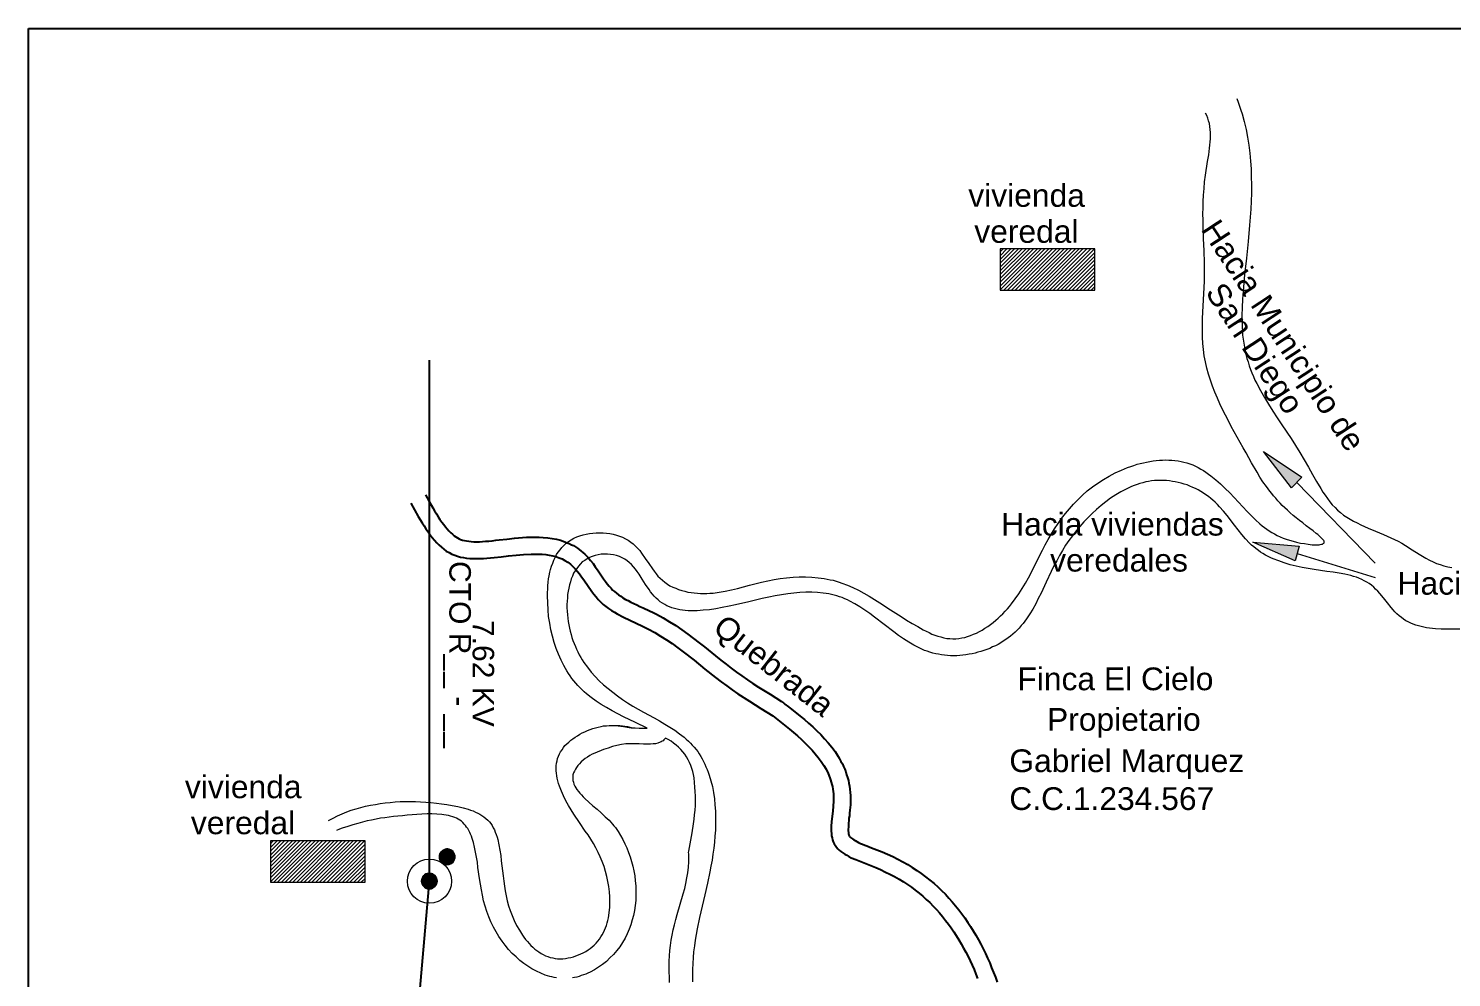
# Model space of a CAD drawing. Header units: metres. Extents: x 227 to 376, y 149 to 264.
# Drawn here: x 247.361 to 252.154, y 226.612 to 229.812 of the extents above; entities that cross this region are included whole.
import ezdxf

# ---------------------------------------------------------------- set-up
doc = ezdxf.new("R2010")
doc.units = ezdxf.units.M
for name, color, linetype, lineweight in [('Bloque Poste', 8, 'Continuous', 25), ('Cartografia', 251, 'Continuous', 13), ('Esquemas', 7, 'Continuous', 25), ('Quebrada', 4, 'Continuous', 13), ('Redes', 3, 'Continuous', 25), ('textos', 7, 'Continuous', 13), ('Via', 21, 'Continuous', 13)]:
    doc.layers.add(name, color=color, linetype=linetype, lineweight=lineweight)
doc.styles.add('Textos Catografia', font='arial.ttf')

msp = doc.modelspace()

# ---------------------------------------------------------------- linework, layer by layer
at = {"layer": 'Bloque Poste', "color": 251, "lineweight": 20, "true_color": 0x535353}
for centre, radius in [((248.7711, 227.0193), 0.0261), ((248.7115, 226.9372), 0.0743), ((248.7114, 226.9375), 0.0261)]:
    msp.add_circle(centre, radius, dxfattribs=at)
at = {"layer": 'Cartografia'}
for points in [[(250.6344, 229.0685), (250.6344, 228.9296), (250.953, 228.9296), (250.953, 229.0685)], [(250.6344, 229.0685), (250.6344, 228.9296), (250.953, 228.9296), (250.953, 229.0685)], [(251.6157, 228.2629), (251.5205, 228.3856), (251.6506, 228.2998)], [(251.6278, 228.0167), (251.4856, 228.0798), (251.6406, 228.0663)], [(248.7972, 227.024), (248.7456, 227.024), (248.7449, 227.0193), (248.7979, 227.0193)], [(248.7959, 227.0294), (248.7469, 227.0294), (248.7456, 227.024), (248.7972, 227.024)], [(248.7939, 227.0334), (248.7489, 227.0334), (248.7469, 227.0294), (248.7959, 227.0294)], [(248.7912, 227.0374), (248.7516, 227.0374), (248.7489, 227.0334), (248.7939, 227.0334)], [(248.7872, 227.0408), (248.7556, 227.0408), (248.7516, 227.0374), (248.7912, 227.0374)], [(248.7831, 227.0434), (248.7597, 227.0434), (248.7556, 227.0408), (248.7872, 227.0408)], [(248.7784, 227.0448), (248.7643, 227.0448), (248.7597, 227.0434), (248.7831, 227.0434)], [(248.7737, 227.0461), (248.769, 227.0461), (248.7643, 227.0448), (248.7784, 227.0448)], [(248.7979, 227.0193), (248.7449, 227.0193), (248.7456, 227.0146), (248.7972, 227.0146)], [(248.7972, 227.0146), (248.7456, 227.0146), (248.7469, 227.0099), (248.7959, 227.0099)], [(248.7959, 227.0099), (248.7469, 227.0099), (248.7489, 227.0052), (248.7939, 227.0052)], [(248.7939, 227.0052), (248.7489, 227.0052), (248.7516, 227.0019), (248.7912, 227.0019)], [(248.7912, 227.0019), (248.7516, 227.0019), (248.7556, 226.9985), (248.7872, 226.9985)], [(248.7872, 226.9985), (248.7556, 226.9985), (248.7597, 226.9958), (248.7831, 226.9958)], [(248.7831, 226.9958), (248.7597, 226.9958), (248.7643, 226.9938), (248.7784, 226.9938)], [(248.7784, 226.9938), (248.7643, 226.9938), (248.769, 226.9931), (248.7737, 226.9931)], [(248.7375, 226.9428), (248.6852, 226.9428), (248.6845, 226.9375), (248.7375, 226.9375)], [(248.7375, 226.9375), (248.6845, 226.9375), (248.6852, 226.9328), (248.7375, 226.9328)], [(248.7362, 226.9475), (248.6865, 226.9475), (248.6852, 226.9428), (248.7375, 226.9428)], [(248.7375, 226.9328), (248.6852, 226.9328), (248.6865, 226.9281), (248.7362, 226.9281)], [(248.7335, 226.9515), (248.6885, 226.9515), (248.6865, 226.9475), (248.7362, 226.9475)], [(248.7362, 226.9281), (248.6865, 226.9281), (248.6885, 226.9234), (248.7335, 226.9234)], [(248.7308, 226.9556), (248.6919, 226.9556), (248.6885, 226.9515), (248.7335, 226.9515)], [(248.7268, 226.9589), (248.6953, 226.9589), (248.6919, 226.9556), (248.7308, 226.9556)], [(248.7228, 226.9616), (248.6993, 226.9616), (248.6953, 226.9589), (248.7268, 226.9589)], [(248.7187, 226.9629), (248.704, 226.9629), (248.6993, 226.9616), (248.7228, 226.9616)], [(248.714, 226.9636), (248.7087, 226.9636), (248.704, 226.9629), (248.7187, 226.9629)], [(248.7335, 226.9234), (248.6885, 226.9234), (248.6919, 226.92), (248.7308, 226.92)], [(248.7308, 226.92), (248.6919, 226.92), (248.6953, 226.9167), (248.7268, 226.9167)], [(248.7268, 226.9167), (248.6953, 226.9167), (248.6993, 226.914), (248.7228, 226.914)], [(248.7228, 226.914), (248.6993, 226.914), (248.704, 226.912), (248.7187, 226.912)], [(248.7187, 226.912), (248.704, 226.912), (248.7087, 226.9113), (248.714, 226.9113)]]:
    msp.add_lwpolyline(points, close=True, dxfattribs=at)
for points in [[(250.6344, 229.0584), (250.6445, 229.0685)], [(250.6344, 229.0457), (250.6566, 229.0685)], [(250.6344, 229.0329), (250.67, 229.0685)], [(250.6344, 229.0202), (250.6827, 229.0685)], [(250.6344, 229.0074), (250.6955, 229.0685)], [(250.6344, 228.9947), (250.7082, 229.0685)], [(250.6344, 228.9819), (250.721, 229.0685)], [(250.6344, 228.9692), (250.7337, 229.0685)], [(250.6344, 228.9565), (250.7464, 229.0685)], [(250.6344, 228.943), (250.7599, 229.0685)], [(250.6344, 228.931), (250.7719, 229.0685)], [(250.6465, 228.9296), (250.7847, 229.0685)], [(250.6586, 228.9296), (250.7981, 229.0685)], [(250.672, 228.9296), (250.8108, 229.0685)], [(250.6847, 228.9296), (250.8236, 229.0685)], [(250.6975, 228.9296), (250.8363, 229.0685)], [(250.7102, 228.9296), (250.8491, 229.0685)], [(250.723, 228.9296), (250.8618, 229.0685)], [(250.7357, 228.9296), (250.8746, 229.0685)], [(250.7485, 228.9296), (250.888, 229.0685)], [(250.7612, 228.9296), (250.9, 229.0685)], [(250.7746, 228.9296), (250.9128, 229.0685)], [(250.7867, 228.9296), (250.9262, 229.0685)], [(250.8001, 228.9296), (250.9389, 229.0685)], [(250.8128, 228.9296), (250.9517, 229.0685)], [(250.8256, 228.9296), (250.953, 229.0571)], [(250.8383, 228.9296), (250.953, 229.0443)], [(250.8511, 228.9296), (250.953, 229.0316)], [(250.8638, 228.9296), (250.953, 229.0188)], [(250.8766, 228.9296), (250.953, 229.0061)], [(250.89, 228.9296), (250.953, 228.9927)], [(250.9021, 228.9296), (250.953, 228.9799)], [(250.9148, 228.9296), (250.953, 228.9678)], [(250.9282, 228.9296), (250.953, 228.9544)], [(250.941, 228.9296), (250.953, 228.9417)], [(251.6332, 228.281), (251.8968, 228.0093)], [(251.6345, 228.0415), (251.8968, 227.961)]]:
    msp.add_lwpolyline(points, dxfattribs=at)
at = {"layer": 'Cartografia', "color": 251, "lineweight": 20, "true_color": 0x535353}
msp.add_lwpolyline([(248.1761, 227.0729), (248.1761, 226.9341), (248.4947, 226.9341), (248.4947, 227.0729)], close=True, dxfattribs=at)
msp.add_lwpolyline([(248.1761, 227.0729), (248.1761, 226.9341), (248.4947, 226.9341), (248.4947, 227.0729)], close=True, dxfattribs=at)
at = {"layer": 'Cartografia', "lineweight": 20}
for points in [[(248.1761, 227.0636), (248.1855, 227.0729)], [(248.1761, 227.0508), (248.1982, 227.0729)], [(248.1761, 227.0381), (248.211, 227.0729)], [(248.1761, 227.0253), (248.2237, 227.0729)], [(248.1761, 227.0126), (248.2365, 227.0729)], [(248.1761, 226.9992), (248.2499, 227.0729)], [(248.1761, 226.9864), (248.2626, 227.0729)], [(248.1761, 226.9737), (248.2754, 227.0729)], [(248.1761, 226.9609), (248.2881, 227.0729)], [(248.1761, 226.9482), (248.3009, 227.0729)], [(248.1761, 226.9354), (248.3136, 227.0729)], [(248.1875, 226.9341), (248.3263, 227.0729)], [(248.2002, 226.9341), (248.3391, 227.0729)], [(248.213, 226.9341), (248.3518, 227.0729)], [(248.2257, 226.9341), (248.3646, 227.0729)], [(248.2385, 226.9341), (248.378, 227.0729)], [(248.2512, 226.9341), (248.3907, 227.0729)], [(248.2646, 226.9341), (248.4035, 227.0729)], [(248.2774, 226.9341), (248.4162, 227.0729)], [(248.2901, 226.9341), (248.429, 227.0729)], [(248.3029, 226.9341), (248.4417, 227.0729)], [(248.3156, 226.9341), (248.4545, 227.0729)], [(248.3283, 226.9341), (248.4672, 227.0729)], [(248.3411, 226.9341), (248.4799, 227.0729)], [(248.3538, 226.9341), (248.4927, 227.0729)], [(248.3666, 226.9341), (248.4947, 227.0622)], [(248.38, 226.9341), (248.4947, 227.0488)], [(248.3927, 226.9341), (248.4947, 227.0361)], [(248.4055, 226.9341), (248.4947, 227.0233)], [(248.4182, 226.9341), (248.4947, 227.0106)], [(248.431, 226.9341), (248.4947, 226.9978)], [(248.4437, 226.9341), (248.4947, 226.9851)], [(248.4565, 226.9341), (248.4947, 226.9723)], [(248.4692, 226.9341), (248.4947, 226.9596)], [(248.482, 226.9341), (248.4947, 226.9468)]]:
    msp.add_lwpolyline(points, dxfattribs=at)
at = {"layer": 'Cartografia'}
for points in [[(251.6157, 228.2629), (251.5205, 228.3856), (251.6506, 228.2998)], [(251.6278, 228.0167), (251.4856, 228.0798), (251.6406, 228.0663)], [(248.7456, 227.024), (248.7979, 227.0193), (248.7449, 227.0193)], [(248.7469, 227.0294), (248.7972, 227.024), (248.7456, 227.024)], [(248.7972, 227.024), (248.7456, 227.024), (248.7979, 227.0193)], [(248.7489, 227.0334), (248.7959, 227.0294), (248.7469, 227.0294)], [(248.7959, 227.0294), (248.7469, 227.0294), (248.7972, 227.024)], [(248.7516, 227.0374), (248.7939, 227.0334), (248.7489, 227.0334)], [(248.7939, 227.0334), (248.7489, 227.0334), (248.7959, 227.0294)], [(248.7556, 227.0408), (248.7912, 227.0374), (248.7516, 227.0374)], [(248.7912, 227.0374), (248.7516, 227.0374), (248.7939, 227.0334)], [(248.7597, 227.0434), (248.7872, 227.0408), (248.7556, 227.0408)], [(248.7872, 227.0408), (248.7556, 227.0408), (248.7912, 227.0374)], [(248.7643, 227.0448), (248.7831, 227.0434), (248.7597, 227.0434)], [(248.7831, 227.0434), (248.7597, 227.0434), (248.7872, 227.0408)], [(248.769, 227.0461), (248.7784, 227.0448), (248.7643, 227.0448)], [(248.7784, 227.0448), (248.7643, 227.0448), (248.7831, 227.0434)], [(248.7737, 227.0461), (248.769, 227.0461), (248.7784, 227.0448)], [(248.7979, 227.0193), (248.7449, 227.0193), (248.7972, 227.0146)], [(248.7449, 227.0193), (248.7972, 227.0146), (248.7456, 227.0146)], [(248.7972, 227.0146), (248.7456, 227.0146), (248.7959, 227.0099)], [(248.7456, 227.0146), (248.7959, 227.0099), (248.7469, 227.0099)], [(248.7959, 227.0099), (248.7469, 227.0099), (248.7939, 227.0052)], [(248.7469, 227.0099), (248.7939, 227.0052), (248.7489, 227.0052)], [(248.7939, 227.0052), (248.7489, 227.0052), (248.7912, 227.0019)], [(248.7489, 227.0052), (248.7912, 227.0019), (248.7516, 227.0019)], [(248.7912, 227.0019), (248.7516, 227.0019), (248.7872, 226.9985)], [(248.7516, 227.0019), (248.7872, 226.9985), (248.7556, 226.9985)], [(248.7872, 226.9985), (248.7556, 226.9985), (248.7831, 226.9958)], [(248.7556, 226.9985), (248.7831, 226.9958), (248.7597, 226.9958)], [(248.7831, 226.9958), (248.7597, 226.9958), (248.7784, 226.9938)], [(248.7597, 226.9958), (248.7784, 226.9938), (248.7643, 226.9938)], [(248.7784, 226.9938), (248.7643, 226.9938), (248.7737, 226.9931)], [(248.7643, 226.9938), (248.7737, 226.9931), (248.769, 226.9931)], [(248.6852, 226.9428), (248.7375, 226.9375), (248.6845, 226.9375)], [(248.7375, 226.9375), (248.6845, 226.9375), (248.7375, 226.9328)], [(248.6845, 226.9375), (248.7375, 226.9328), (248.6852, 226.9328)], [(248.6865, 226.9475), (248.7375, 226.9428), (248.6852, 226.9428)], [(248.7375, 226.9428), (248.6852, 226.9428), (248.7375, 226.9375)], [(248.7375, 226.9328), (248.6852, 226.9328), (248.7362, 226.9281)], [(248.6852, 226.9328), (248.7362, 226.9281), (248.6865, 226.9281)], [(248.6885, 226.9515), (248.7362, 226.9475), (248.6865, 226.9475)], [(248.7362, 226.9475), (248.6865, 226.9475), (248.7375, 226.9428)], [(248.7362, 226.9281), (248.6865, 226.9281), (248.7335, 226.9234)], [(248.6865, 226.9281), (248.7335, 226.9234), (248.6885, 226.9234)], [(248.6919, 226.9556), (248.7335, 226.9515), (248.6885, 226.9515)], [(248.7335, 226.9515), (248.6885, 226.9515), (248.7362, 226.9475)], [(248.6953, 226.9589), (248.7308, 226.9556), (248.6919, 226.9556)], [(248.7308, 226.9556), (248.6919, 226.9556), (248.7335, 226.9515)], [(248.6993, 226.9616), (248.7268, 226.9589), (248.6953, 226.9589)], [(248.7268, 226.9589), (248.6953, 226.9589), (248.7308, 226.9556)], [(248.704, 226.9629), (248.7228, 226.9616), (248.6993, 226.9616)], [(248.7228, 226.9616), (248.6993, 226.9616), (248.7268, 226.9589)], [(248.7087, 226.9636), (248.7187, 226.9629), (248.704, 226.9629)], [(248.7187, 226.9629), (248.704, 226.9629), (248.7228, 226.9616)], [(248.714, 226.9636), (248.7087, 226.9636), (248.7187, 226.9629)], [(248.7335, 226.9234), (248.6885, 226.9234), (248.7308, 226.92)], [(248.6885, 226.9234), (248.7308, 226.92), (248.6919, 226.92)], [(248.7308, 226.92), (248.6919, 226.92), (248.7268, 226.9167)], [(248.6919, 226.92), (248.7268, 226.9167), (248.6953, 226.9167)], [(248.7268, 226.9167), (248.6953, 226.9167), (248.7228, 226.914)], [(248.6953, 226.9167), (248.7228, 226.914), (248.6993, 226.914)], [(248.7228, 226.914), (248.6993, 226.914), (248.7187, 226.912)], [(248.6993, 226.914), (248.7187, 226.912), (248.704, 226.912)], [(248.7187, 226.912), (248.704, 226.912), (248.714, 226.9113)], [(248.704, 226.912), (248.714, 226.9113), (248.7087, 226.9113)]]:
    msp.add_solid(points, dxfattribs=at)
at = {"layer": 'Esquemas'}
msp.add_lwpolyline([(247.3609, 229.8118), (254.2329, 229.8118), (254.2329, 222.8336), (247.3609, 222.8336)], close=True, dxfattribs=at)
at = {"layer": 'Quebrada', "lineweight": 25}
for points in [[(248.6979, 228.2401), (248.7107, 228.2173), (248.7228, 228.1958), (248.7288, 228.1857), (248.7348, 228.1757), (248.7409, 228.1656), (248.7469, 228.1562), (248.7529, 228.1475), (248.7597, 228.1395), (248.7657, 228.1314), (248.771, 228.1247), (248.7771, 228.118), (248.7831, 228.112), (248.7892, 228.1066), (248.7952, 228.1019), (248.8006, 228.0979), (248.8059, 228.0945), (248.8113, 228.0918), (248.8167, 228.0892), (248.8227, 228.0871), (248.8294, 228.0858), (248.8361, 228.0845), (248.8442, 228.0831), (248.8522, 228.0824), (248.8609, 228.0818), (248.8797, 228.0818), (248.8898, 228.0824), (248.9005, 228.0831), (248.9119, 228.0838), (248.9233, 228.0851), (248.9354, 228.0865), (248.9468, 228.0878), (248.9723, 228.0905), (248.9978, 228.0939), (249.0246, 228.0959), (249.0387, 228.0965), (249.0528, 228.0972), (249.0809, 228.0972), (249.095, 228.0959), (249.1098, 228.0952), (249.1245, 228.0925), (249.1393, 228.0898), (249.1534, 228.0865), (249.1681, 228.0811), (249.1748, 228.0784), (249.1822, 228.0751), (249.1896, 228.0717), (249.1963, 228.0684), (249.203, 228.0643), (249.2104, 228.0596), (249.2164, 228.0549), (249.2225, 228.0503), (249.2285, 228.0449), (249.2345, 228.0402), (249.2446, 228.0295), (249.254, 228.0187), (249.2627, 228.008), (249.2701, 227.9973), (249.2775, 227.9865), (249.2848, 227.9765), (249.2916, 227.9664), (249.2983, 227.957), (249.3043, 227.9476), (249.3103, 227.9396), (249.3164, 227.9322), (249.3231, 227.9248), (249.3285, 227.9188), (249.3345, 227.9134), (249.3412, 227.908), (249.3479, 227.9027), (249.356, 227.898), (249.3633, 227.8926), (249.3721, 227.8872), (249.3808, 227.8832), (249.3902, 227.8779), (249.4002, 227.8732), (249.4103, 227.8685), (249.4204, 227.8638), (249.4311, 227.8591), (249.4532, 227.8484), (249.4646, 227.843), (249.476, 227.8376), (249.4988, 227.8255), (249.5203, 227.8121), (249.5411, 227.7987), (249.5619, 227.7846), (249.582, 227.7705), (249.6015, 227.7558), (249.6202, 227.741), (249.6383, 227.7269), (249.6752, 227.6974), (249.6927, 227.6827), (249.7108, 227.6686), (249.7282, 227.6552), (249.7463, 227.6424), (249.7638, 227.629), (249.7826, 227.6163), (249.8013, 227.6042), (249.8201, 227.5914), (249.859, 227.5673), (249.8979, 227.5432), (249.9013, 227.5405), (249.904, 227.5385), (249.9087, 227.5344), (249.9134, 227.5311), (249.9167, 227.5284), (249.9315, 227.517), (249.9603, 227.4935), (249.9744, 227.4821), (249.9885, 227.47), (250.0026, 227.4573), (250.0167, 227.4446), (250.0301, 227.4318), (250.0421, 227.4177), (250.0549, 227.4036), (250.067, 227.3889), (250.0777, 227.3741), (250.0884, 227.3574), (250.0931, 227.3493), (250.0978, 227.3413), (250.1025, 227.3325), (250.1065, 227.3238), (250.1106, 227.3144), (250.1139, 227.3057), (250.1166, 227.2963), (250.1199, 227.2869), (250.1226, 227.2769), (250.1246, 227.2675), (250.1267, 227.2574), (250.128, 227.2473), (250.1287, 227.2366), (250.13, 227.2265), (250.13, 227.2051), (250.1293, 227.195), (250.1287, 227.1856), (250.128, 227.1762), (250.1267, 227.1669), (250.126, 227.1575), (250.1246, 227.1494), (250.124, 227.1414), (250.1233, 227.1333), (250.1226, 227.1259), (250.1226, 227.1192), (250.122, 227.1132), (250.122, 227.1072), (250.1226, 227.1025), (250.1226, 227.0984), (250.1233, 227.0958), (250.124, 227.0931), (250.1246, 227.0917), (250.1246, 227.0911), (250.1253, 227.0897), (250.1267, 227.0884), (250.128, 227.0864), (250.13, 227.0844), (250.1334, 227.0823), (250.1367, 227.0797), (250.1407, 227.077), (250.1454, 227.0743), (250.1508, 227.0709), (250.1568, 227.0683), (250.1636, 227.0649), (250.1703, 227.0622), (250.1776, 227.0589), (250.185, 227.0562), (250.2011, 227.0495), (250.2186, 227.0428), (250.2367, 227.0361), (250.2548, 227.028), (250.2722, 227.02), (250.2897, 227.0112), (250.3064, 227.0025), (250.3225, 226.9931), (250.338, 226.9837), (250.3534, 226.9737), (250.3681, 226.9629), (250.3829, 226.9522), (250.397, 226.9408), (250.4111, 226.9294), (250.4238, 226.918), (250.4366, 226.9059), (250.4493, 226.8932), (250.4607, 226.8804), (250.4728, 226.8677), (250.4835, 226.8543), (250.4949, 226.8409), (250.505, 226.8268), (250.515, 226.8134), (250.5251, 226.7986), (250.5345, 226.7845), (250.5432, 226.7698), (250.5519, 226.755), (250.5606, 226.7396), (250.5687, 226.7248), (250.5767, 226.7094), (250.5848, 226.694), (250.5915, 226.6779), (250.5989, 226.6618), (250.6049, 226.6457), (250.6116, 226.6296), (250.6177, 226.6135), (250.6237, 226.5967)], [(248.6483, 228.2119), (248.661, 228.1891), (248.6731, 228.167), (248.6865, 228.1455), (248.6932, 228.1348), (248.6999, 228.1247), (248.7067, 228.1146), (248.714, 228.1053), (248.7207, 228.0959), (248.7281, 228.0871), (248.7362, 228.0784), (248.7435, 228.071), (248.7516, 228.0637), (248.7603, 228.0563), (248.7684, 228.0503), (248.7778, 228.0449), (248.7872, 228.0402), (248.7965, 228.0362), (248.8059, 228.0328), (248.816, 228.0301), (248.8261, 228.0281), (248.8368, 228.0261), (248.8475, 228.0254), (248.8589, 228.0248), (248.8817, 228.0248), (248.8931, 228.0254), (248.9052, 228.0261), (248.9293, 228.0281), (248.9535, 228.0308), (248.9783, 228.0341), (249.0038, 228.0368), (249.0286, 228.0388), (249.0541, 228.0402), (249.0789, 228.0402), (249.091, 228.0395), (249.1031, 228.0382), (249.1145, 228.0362), (249.1266, 228.0341), (249.1373, 228.0315), (249.148, 228.0274), (249.1581, 228.0234), (249.1681, 228.0187), (249.1775, 228.0127), (249.1862, 228.006), (249.1943, 227.9986), (249.2023, 227.9906), (249.2097, 227.9818), (249.2171, 227.9731), (249.2238, 227.9637), (249.2312, 227.9537), (249.258, 227.9141), (249.2654, 227.9047), (249.2728, 227.896), (249.2802, 227.8866), (249.2882, 227.8785), (249.2969, 227.8705), (249.3056, 227.8631), (249.315, 227.8564), (249.3244, 227.8497), (249.3345, 227.8437), (249.3439, 227.8383), (249.3647, 227.8269), (249.3861, 227.8168), (249.4076, 227.8068), (249.4291, 227.7967), (249.4499, 227.7866), (249.4707, 227.7759), (249.4901, 227.7638), (249.5102, 227.7511), (249.529, 227.7383), (249.5478, 227.7243), (249.5666, 227.7102), (249.6035, 227.682), (249.639, 227.6525), (249.6752, 227.6236), (249.694, 227.6096), (249.7128, 227.5961), (249.7316, 227.5821), (249.7504, 227.5693), (249.7893, 227.5438), (249.8282, 227.519), (249.8677, 227.4942), (249.8959, 227.4721), (249.9241, 227.4499), (249.9382, 227.4385), (249.9516, 227.4271), (249.9643, 227.415), (249.9764, 227.4036), (249.9885, 227.3916), (250.0006, 227.3795), (250.0113, 227.3667), (250.0213, 227.354), (250.0307, 227.3413), (250.0395, 227.3278), (250.0475, 227.3144), (250.0542, 227.3003), (250.0603, 227.2856), (250.0629, 227.2789), (250.0649, 227.2708), (250.067, 227.2634), (250.069, 227.2561), (250.0703, 227.248), (250.071, 227.24), (250.0723, 227.2319), (250.073, 227.2239), (250.073, 227.2071), (250.0717, 227.1903), (250.0703, 227.1729), (250.0663, 227.1387), (250.0649, 227.1219), (250.0649, 227.1058), (250.0656, 227.0978), (250.0663, 227.0904), (250.0676, 227.0837), (250.069, 227.0763), (250.0717, 227.0703), (250.075, 227.0636), (250.0784, 227.0582), (250.0824, 227.0522), (250.0871, 227.0468), (250.0918, 227.0421), (250.0978, 227.0374), (250.1039, 227.0327), (250.1106, 227.0287), (250.1173, 227.0247), (250.1246, 227.0206), (250.132, 227.0166), (250.1475, 227.0099), (250.1642, 227.0032), (250.1978, 226.9898), (250.2152, 226.9831), (250.2313, 226.9764), (250.2474, 226.9683), (250.2628, 226.9609), (250.2782, 226.9529), (250.2937, 226.9442), (250.3078, 226.9354), (250.3218, 226.9261), (250.3353, 226.9167), (250.348, 226.9073), (250.3608, 226.8972), (250.3735, 226.8865), (250.3849, 226.8758), (250.397, 226.865), (250.4084, 226.8536), (250.4191, 226.8422), (250.4298, 226.8301), (250.4399, 226.8181), (250.45, 226.8053), (250.4594, 226.7926), (250.4687, 226.7805), (250.4775, 226.7671), (250.4862, 226.7537), (250.4949, 226.7402), (250.503, 226.7262), (250.5103, 226.7121), (250.5184, 226.698), (250.5258, 226.6839), (250.5331, 226.6692), (250.5392, 226.6544), (250.5459, 226.6396), (250.5519, 226.6242), (250.558, 226.6095)]]:
    msp.add_lwpolyline(points, dxfattribs=at)
at = {"layer": 'Redes'}
for points in [[(248.7114, 226.9375), (248.7114, 228.6935)], [(248.4484, 223.9123), (248.7115, 226.9372)]]:
    msp.add_lwpolyline(points, dxfattribs=at)
at = {"layer": 'Via', "lineweight": 20}
for points in [[(251.4313, 229.5756), (251.436, 229.5628), (251.4407, 229.5501), (251.4447, 229.5367), (251.4487, 229.5239), (251.4561, 229.4978), (251.4621, 229.4709), (251.4668, 229.4448), (251.4715, 229.4179), (251.4749, 229.3918), (251.4776, 229.3649), (251.4789, 229.3381), (251.4796, 229.3113), (251.4803, 229.2844), (251.4803, 229.2569), (251.4796, 229.2301), (251.4782, 229.2026), (251.4762, 229.1758), (251.4742, 229.1483), (251.4688, 229.0933), (251.4635, 229.0376), (251.4575, 228.9819), (251.4548, 228.9544), (251.4521, 228.9263), (251.4501, 228.8988), (251.4487, 228.8713), (251.4481, 228.8438), (251.4487, 228.8169), (251.4494, 228.8035), (251.4501, 228.7901), (251.4507, 228.7774), (251.4528, 228.7639), (251.4548, 228.7512), (251.4568, 228.7378), (251.4588, 228.725), (251.4615, 228.7123), (251.4648, 228.6995), (251.4688, 228.6875), (251.4729, 228.6747), (251.4776, 228.6627), (251.4816, 228.6506), (251.487, 228.6385), (251.4923, 228.6264), (251.4984, 228.615), (251.5104, 228.5916), (251.5238, 228.5681), (251.5373, 228.5453), (251.552, 228.5218), (251.5675, 228.499), (251.5822, 228.4755), (251.6137, 228.4292), (251.6292, 228.4058), (251.6439, 228.3823), (251.658, 228.3575), (251.6721, 228.3326), (251.6855, 228.3085), (251.6996, 228.2843), (251.7137, 228.2609), (251.7204, 228.2488), (251.7284, 228.2381), (251.7365, 228.2273), (251.7445, 228.2166), (251.7526, 228.2065), (251.762, 228.1972), (251.7707, 228.1878), (251.7808, 228.1797), (251.7908, 228.1717), (251.8022, 228.1643), (251.813, 228.1576), (251.8244, 228.1509), (251.8364, 228.1448), (251.8485, 228.1388), (251.8733, 228.1274), (251.8988, 228.1167), (251.925, 228.1059), (251.9498, 228.0952), (251.9625, 228.0892), (251.9746, 228.0831), (251.9867, 228.0764), (251.9988, 228.069), (252.0222, 228.0543), (252.045, 228.0402), (252.0564, 228.0328), (252.0678, 228.0261), (252.0799, 228.0194), (252.092, 228.014), (252.1041, 228.0087), (252.1161, 228.0046), (252.1289, 228.0006), (252.1423, 227.9973), (252.155, 227.9946)], [(249.3378, 227.4627), (249.3647, 227.4586), (249.3781, 227.4566), (249.3915, 227.4546), (249.4049, 227.4539), (249.4183, 227.4533), (249.4452, 227.4533), (249.4056, 227.4727), (249.3653, 227.4915), (249.3459, 227.5016), (249.3271, 227.5116), (249.3083, 227.5224), (249.2902, 227.5331), (249.2735, 227.5445), (249.2567, 227.5566), (249.2406, 227.5693), (249.2325, 227.576), (249.2258, 227.5827), (249.2184, 227.5901), (249.2117, 227.5975), (249.2044, 227.6049), (249.1983, 227.6129), (249.1916, 227.621), (249.1856, 227.629), (249.1802, 227.6377), (249.1742, 227.6465), (249.1695, 227.6545), (249.1641, 227.6639), (249.1594, 227.6733), (249.1547, 227.6827), (249.146, 227.7021), (249.1386, 227.7216), (249.1312, 227.7424), (249.1259, 227.7632), (249.1205, 227.7846), (249.1165, 227.8068), (249.1131, 227.8296), (249.1111, 227.8524), (249.1098, 227.8752), (249.1091, 227.8987), (249.1091, 227.9101), (249.1098, 227.9221), (249.1105, 227.9335), (249.1118, 227.9449), (249.1131, 227.9563), (249.1152, 227.9671), (249.1172, 227.9785), (249.1198, 227.9885), (249.1232, 227.9993), (249.1266, 228.0093), (249.1306, 228.0194), (249.1353, 228.0288), (249.14, 228.0382), (249.1453, 228.0462), (249.1514, 228.0543), (249.1574, 228.0623), (249.1648, 228.0697), (249.1722, 228.0764), (249.1802, 228.0824), (249.1889, 228.0878), (249.1983, 228.0932), (249.2084, 228.0979), (249.2184, 228.1019), (249.2292, 228.1046), (249.2399, 228.1073), (249.2506, 228.1093), (249.262, 228.1106), (249.2735, 228.112), (249.2963, 228.112), (249.3083, 228.1106), (249.3191, 228.1093), (249.3305, 228.1066), (249.3412, 228.1039), (249.3519, 228.1006), (249.362, 228.0965), (249.3714, 228.0918), (249.3808, 228.0865), (249.3895, 228.0804), (249.3975, 228.0744), (249.4056, 228.067), (249.4123, 228.0596), (249.4197, 228.0516), (249.4257, 228.0429), (249.4385, 228.0254), (249.4505, 228.008), (249.4626, 227.9906), (249.4686, 227.9825), (249.4753, 227.9738), (249.4814, 227.9657), (249.4888, 227.9584), (249.4961, 227.9516), (249.5042, 227.9449), (249.5129, 227.9389), (249.5216, 227.9335), (249.531, 227.9288), (249.5411, 227.9248), (249.5505, 227.9208), (249.5612, 227.9174), (249.5713, 227.9148), (249.582, 227.9121), (249.5927, 227.9107), (249.6035, 227.9094), (249.6142, 227.908), (249.6249, 227.9074), (249.6464, 227.9074), (249.6565, 227.908), (249.6672, 227.9087), (249.688, 227.9114), (249.7081, 227.9148), (249.7289, 227.9195), (249.749, 227.9241), (249.7893, 227.9349), (249.8302, 227.9449), (249.851, 227.9496), (249.8724, 227.9543), (249.8932, 227.9577), (249.9147, 227.9604), (249.9362, 227.9617), (249.957, 227.963), (249.9784, 227.963), (249.9992, 227.9624), (250.0207, 227.9604), (250.0408, 227.9577), (250.0509, 227.9557), (250.0609, 227.9537), (250.071, 227.9516), (250.0811, 227.949), (250.0911, 227.9456), (250.1005, 227.9423), (250.1193, 227.9349), (250.1381, 227.9268), (250.1568, 227.9181), (250.1749, 227.908), (250.1931, 227.898), (250.2105, 227.8872), (250.2286, 227.8759), (250.2642, 227.8524), (250.3004, 227.8296), (250.3185, 227.8175), (250.3373, 227.8061), (250.3561, 227.7954), (250.3748, 227.7846), (250.3943, 227.7752), (250.4037, 227.7705), (250.4137, 227.7672), (250.4238, 227.7632), (250.4339, 227.7605), (250.4439, 227.7578), (250.454, 227.7558), (250.4641, 227.7551), (250.4741, 227.7544), (250.4842, 227.7544), (250.4942, 227.7558), (250.5043, 227.7571), (250.5144, 227.7591), (250.5244, 227.7618), (250.5345, 227.7659), (250.5445, 227.7699), (250.5539, 227.7739), (250.564, 227.7786), (250.5734, 227.784), (250.5828, 227.79), (250.5922, 227.796), (250.6009, 227.8027), (250.6103, 227.8094), (250.619, 227.8168), (250.627, 227.8235), (250.6351, 227.8316), (250.6431, 227.839), (250.6505, 227.847), (250.6586, 227.8551), (250.6653, 227.8631), (250.672, 227.8718), (250.6847, 227.8886), (250.6968, 227.906), (250.7082, 227.9241), (250.7189, 227.9423), (250.729, 227.9604), (250.7391, 227.9785), (250.7578, 228.016), (250.7766, 228.0529), (250.786, 228.071), (250.7961, 228.0892), (250.8068, 228.1079), (250.8175, 228.1254), (250.8289, 228.1428), (250.841, 228.1596), (250.8538, 228.1764), (250.8672, 228.1924), (250.8806, 228.2085), (250.8954, 228.2233), (250.9108, 228.2387), (250.9275, 228.2528), (250.945, 228.2662), (250.9631, 228.279), (250.9819, 228.2917), (251.0013, 228.3031), (251.0215, 228.3139), (251.0423, 228.3233), (251.063, 228.3313), (251.0738, 228.3353), (251.0845, 228.3387), (251.0952, 228.3427), (251.106, 228.3454), (251.1167, 228.3481), (251.1274, 228.3501), (251.1382, 228.3521), (251.1489, 228.3541), (251.1596, 228.3554), (251.1704, 228.3561), (251.1811, 228.3568), (251.1918, 228.3575), (251.2019, 228.3568), (251.2126, 228.3561), (251.2227, 228.3554), (251.2334, 228.3541), (251.2435, 228.3521), (251.2529, 228.3501), (251.2629, 228.3474), (251.273, 228.344), (251.2824, 228.3407), (251.2918, 228.3367), (251.3005, 228.332), (251.3099, 228.3266), (251.3186, 228.3219), (251.3273, 228.3159), (251.3354, 228.3098), (251.3441, 228.3038), (251.3602, 228.2904), (251.3763, 228.2763), (251.3924, 228.2615), (251.4071, 228.2461), (251.4219, 228.2307), (251.4514, 228.1992), (251.4655, 228.1837), (251.4803, 228.169), (251.4943, 228.1556), (251.5091, 228.1421), (251.5165, 228.1354), (251.5245, 228.1294), (251.5326, 228.1234), (251.5406, 228.118), (251.5493, 228.1126), (251.5581, 228.1079), (251.5675, 228.1026), (251.5768, 228.0979), (251.5869, 228.0939), (251.5976, 228.0898), (251.609, 228.0865), (251.6204, 228.0831), (251.6325, 228.0798), (251.6453, 228.0771), (251.6587, 228.0751), (251.6714, 228.0731), (251.6848, 228.0717), (251.6915, 228.0717), (251.6969, 228.071), (251.703, 228.071), (251.7083, 228.0717), (251.7123, 228.0724), (251.7164, 228.0731), (251.7197, 228.0737), (251.7224, 228.0751), (251.7244, 228.0764), (251.7251, 228.0784), (251.7257, 228.0804), (251.7251, 228.0831), (251.7237, 228.0858), (251.7217, 228.0885), (251.719, 228.0918), (251.7157, 228.0952), (251.7123, 228.0985), (251.7083, 228.1019), (251.7036, 228.1059), (251.6989, 228.1099), (251.6882, 228.1187), (251.6768, 228.1267), (251.6647, 228.1354), (251.6533, 228.1448), (251.6419, 228.1535), (251.6312, 228.1616), (251.6211, 228.1703), (251.6111, 228.179), (251.6017, 228.1878), (251.5929, 228.1958), (251.5842, 228.2039), (251.5768, 228.2119), (251.5688, 228.22), (251.5621, 228.228), (251.5547, 228.236), (251.5487, 228.2441), (251.542, 228.2522), (251.5306, 228.2682), (251.5192, 228.2837), (251.5091, 228.2998), (251.4997, 228.3159), (251.4809, 228.3481), (251.4715, 228.3642), (251.4628, 228.3809), (251.4528, 228.3984), (251.4427, 228.4158), (251.4326, 228.4339), (251.4226, 228.452), (251.4125, 228.4701), (251.4031, 228.4889), (251.3931, 228.5077), (251.383, 228.5272), (251.3743, 228.5466), (251.3656, 228.5661), (251.3568, 228.5862), (251.3495, 228.6056), (251.3421, 228.6258), (251.3354, 228.6466), (251.33, 228.6667), (251.3253, 228.6875), (251.3213, 228.7083), (251.3186, 228.7291), (251.3166, 228.7498), (251.3159, 228.7713), (251.3152, 228.7921), (251.3152, 228.8129), (251.3159, 228.8344), (251.3166, 228.8552), (251.3213, 228.939), (251.3226, 228.9598), (251.3226, 229.0215), (251.3213, 229.0624), (251.3193, 229.104), (251.3179, 229.1449), (251.3173, 229.1657), (251.3166, 229.1865), (251.3173, 229.2073), (251.3173, 229.2288), (251.3186, 229.2502), (251.3206, 229.2724), (251.3226, 229.2945), (251.326, 229.3173), (251.3327, 229.3629), (251.3367, 229.3857), (251.3394, 229.4079), (251.3407, 229.4186), (251.3414, 229.4293), (251.3421, 229.4401), (251.3421, 229.4615), (251.3414, 229.4716), (251.3401, 229.481), (251.3387, 229.491), (251.336, 229.5004), (251.3334, 229.5092), (251.33, 229.5185), (251.326, 229.5266)], [(252.1825, 227.7866), (252.1195, 227.7866), (252.1, 227.788), (252.0799, 227.79), (252.0705, 227.7913), (252.0611, 227.7934), (252.0517, 227.7954), (252.043, 227.798), (252.0343, 227.8007), (252.0256, 227.8034), (252.0169, 227.8074), (252.0088, 227.8115), (252.0008, 227.8155), (251.9927, 227.8208), (251.9853, 227.8262), (251.978, 227.8316), (251.9706, 227.8383), (251.9639, 227.8457), (251.9578, 227.8524), (251.9511, 227.8604), (251.9384, 227.8759), (251.9256, 227.892), (251.9129, 227.9074), (251.9062, 227.9148), (251.8988, 227.9221), (251.8921, 227.9288), (251.8847, 227.9349), (251.8767, 227.9403), (251.8686, 227.9456), (251.8606, 227.9503), (251.8519, 227.9543), (251.8425, 227.9584), (251.8337, 227.9617), (251.8244, 227.9644), (251.815, 227.9677), (251.8049, 227.9698), (251.7955, 227.9718), (251.7754, 227.9758), (251.7553, 227.9791), (251.7345, 227.9818), (251.6922, 227.9879), (251.6714, 227.9912), (251.6513, 227.9946), (251.6305, 227.9993), (251.6111, 228.004), (251.5909, 228.01), (251.5721, 228.0167), (251.554, 228.0234), (251.5453, 228.0274), (251.5366, 228.0321), (251.5279, 228.0368), (251.5192, 228.0415), (251.5111, 228.0469), (251.5037, 228.0523), (251.4957, 228.0583), (251.4883, 228.0643), (251.4809, 228.0704), (251.4742, 228.0771), (251.4608, 228.0912), (251.4481, 228.1059), (251.4353, 228.1214), (251.4232, 228.1374), (251.3991, 228.1696), (251.3857, 228.1851), (251.3723, 228.1998), (251.3656, 228.2072), (251.3582, 228.2146), (251.3508, 228.2213), (251.3434, 228.2273), (251.3354, 228.234), (251.3267, 228.2401), (251.3186, 228.2454), (251.3099, 228.2508), (251.3012, 228.2562), (251.2918, 228.2609), (251.2824, 228.2649), (251.273, 228.2689), (251.2636, 228.2729), (251.2535, 228.2756), (251.2441, 228.279), (251.2341, 228.281), (251.224, 228.283), (251.214, 228.285), (251.2039, 228.2864), (251.1938, 228.2877), (251.1838, 228.2884), (251.1637, 228.2884), (251.1536, 228.2877), (251.1435, 228.2864), (251.1335, 228.285), (251.1241, 228.283), (251.1147, 228.2803), (251.1046, 228.2776), (251.0952, 228.275), (251.0858, 228.2716), (251.0765, 228.2676), (251.0671, 228.2635), (251.0583, 228.2589), (251.0402, 228.2501), (251.0235, 228.2394), (251.006, 228.228), (250.9899, 228.2159), (250.9738, 228.2032), (250.9584, 228.1904), (250.9436, 228.1764), (250.9296, 228.1623), (250.9161, 228.1482), (250.9027, 228.1328), (250.89, 228.118), (250.8779, 228.1019), (250.8658, 228.0858), (250.8544, 228.0697), (250.8444, 228.0523), (250.8343, 228.0355), (250.8243, 228.0174), (250.8149, 227.9999), (250.8061, 227.9818), (250.7887, 227.9449), (250.7719, 227.908), (250.7625, 227.8899), (250.7538, 227.8725), (250.7438, 227.8544), (250.7337, 227.8383), (250.723, 227.8215), (250.7109, 227.8061), (250.7042, 227.7987), (250.6981, 227.7907), (250.6914, 227.784), (250.6841, 227.7772), (250.6767, 227.7705), (250.6693, 227.7638), (250.6613, 227.7578), (250.6525, 227.7518), (250.6445, 227.7464), (250.6358, 227.741), (250.627, 227.7357), (250.6177, 227.731), (250.6083, 227.7269), (250.5989, 227.7222), (250.5888, 227.7182), (250.5794, 227.7149), (250.5694, 227.7115), (250.5593, 227.7088), (250.5492, 227.7061), (250.5392, 227.7041), (250.5291, 227.7021), (250.5184, 227.7001), (250.5083, 227.6988), (250.4976, 227.6981), (250.4875, 227.6974), (250.4667, 227.6974), (250.4567, 227.6981), (250.4466, 227.6988), (250.4366, 227.7001), (250.4265, 227.7021), (250.4171, 227.7041), (250.407, 227.7061), (250.3976, 227.7088), (250.3883, 227.7122), (250.3789, 227.7155), (250.3701, 227.7196), (250.3608, 227.7236), (250.3433, 227.733), (250.3259, 227.743), (250.3084, 227.7538), (250.2917, 227.7659), (250.2756, 227.7779), (250.2427, 227.8027), (250.2105, 227.8276), (250.1944, 227.8396), (250.1783, 227.851), (250.1615, 227.8624), (250.1448, 227.8725), (250.128, 227.8812), (250.1193, 227.8852), (250.1106, 227.8893), (250.1018, 227.8933), (250.0931, 227.896), (250.0837, 227.8993), (250.075, 227.902), (250.0656, 227.904), (250.0569, 227.906), (250.0475, 227.9074), (250.0381, 227.9087), (250.0187, 227.9107), (249.9992, 227.9114), (249.9798, 227.9114), (249.9596, 227.9101), (249.9395, 227.9087), (249.9187, 227.906), (249.8973, 227.9027), (249.8758, 227.8987), (249.8543, 227.8946), (249.8322, 227.8899), (249.7879, 227.8792), (249.743, 227.8691), (249.7209, 227.8645), (249.698, 227.8597), (249.6766, 227.8557), (249.6551, 227.8524), (249.6336, 227.8504), (249.6236, 227.8497), (249.6129, 227.849), (249.6028, 227.8484), (249.5927, 227.8484), (249.5827, 227.849), (249.5733, 227.8497), (249.5639, 227.8504), (249.5545, 227.8524), (249.5458, 227.8544), (249.5371, 227.8564), (249.5283, 227.8591), (249.5196, 227.8618), (249.5116, 227.8658), (249.5042, 227.8698), (249.4961, 227.8745), (249.4888, 227.8792), (249.4821, 227.8852), (249.4753, 227.8913), (249.4686, 227.898), (249.4626, 227.9054), (249.4566, 227.9127), (249.4512, 227.9208), (249.4398, 227.9376), (249.4284, 227.9557), (249.4177, 227.9724), (249.4116, 227.9812), (249.4056, 227.9892), (249.3989, 227.9966), (249.3922, 228.0046), (249.3848, 228.0113), (249.3774, 228.0174), (249.3694, 228.0228), (249.3606, 228.0274), (249.3513, 228.0315), (249.3419, 228.0348), (249.3318, 228.0375), (249.3217, 228.0388), (249.311, 228.0402), (249.3003, 228.0402), (249.2902, 228.0395), (249.2795, 228.0375), (249.2701, 228.0355), (249.26, 228.0321), (249.2506, 228.0288), (249.2426, 228.0241), (249.2345, 228.0187), (249.2265, 228.0134), (249.2198, 228.0066), (249.2138, 227.9993), (249.2077, 227.9919), (249.2023, 227.9838), (249.197, 227.9751), (249.193, 227.9657), (249.1889, 227.9563), (249.1862, 227.9463), (249.1829, 227.9362), (249.1809, 227.9255), (249.1789, 227.9148), (249.1769, 227.904), (249.1762, 227.8926), (249.1755, 227.8812), (249.1748, 227.8698), (249.1748, 227.8584), (249.1755, 227.847), (249.1762, 227.8356), (249.1775, 227.8242), (249.1789, 227.8128), (249.1809, 227.8014), (249.1836, 227.7907), (249.1856, 227.7799), (249.1889, 227.7692), (249.1916, 227.7585), (249.195, 227.7484), (249.199, 227.7383), (249.203, 227.729), (249.207, 227.7189), (249.2117, 227.7102), (249.2164, 227.7008), (249.2218, 227.6914), (249.2265, 227.6833), (249.2319, 227.6746), (249.2439, 227.6585), (249.256, 227.6424), (249.2694, 227.6277), (249.2835, 227.6129), (249.2983, 227.5995), (249.313, 227.5868), (249.3291, 227.574), (249.3452, 227.5619), (249.362, 227.5499), (249.3788, 227.5391), (249.3969, 227.5277), (249.4143, 227.5177), (249.4324, 227.5069), (249.4686, 227.4875), (249.4861, 227.4774), (249.5042, 227.4667), (249.521, 227.4566), (249.5377, 227.4459), (249.5538, 227.4345), (249.5693, 227.4224), (249.5766, 227.4164), (249.584, 227.4097), (249.5907, 227.403), (249.5968, 227.3963), (249.6035, 227.3889), (249.6095, 227.3815), (249.6155, 227.3741), (249.6202, 227.3661), (249.6256, 227.3574), (249.6303, 227.3493), (249.635, 227.3406), (249.639, 227.3319), (249.643, 227.3231), (249.6471, 227.3138), (249.6504, 227.3044), (249.6538, 227.295), (249.6591, 227.2755), (249.6645, 227.2561), (249.6679, 227.2359), (249.6712, 227.2152), (249.6732, 227.1944), (249.6746, 227.1729), (249.6752, 227.1521), (249.6752, 227.1098), (249.6732, 227.089), (249.6719, 227.0689), (249.6692, 227.0481), (249.6665, 227.028), (249.6638, 227.0086), (249.6598, 226.9884), (249.6565, 226.969), (249.6477, 226.9307), (249.639, 226.8918), (249.6303, 226.8536), (249.6216, 226.8154), (249.6135, 226.7771), (249.6102, 226.7577), (249.6068, 226.7389), (249.6041, 226.7195), (249.6015, 226.6993), (249.5994, 226.6799), (249.5988, 226.6598), (249.5974, 226.6396), (249.5974, 226.6189), (249.5981, 226.5981)], [(248.3713, 227.142), (248.3867, 227.1501), (248.4021, 227.1575), (248.4176, 227.1642), (248.433, 227.1709), (248.4484, 227.1762), (248.4645, 227.1816), (248.4806, 227.1856), (248.4967, 227.1897), (248.5128, 227.1937), (248.5296, 227.1964), (248.5457, 227.1991), (248.5624, 227.2017), (248.5792, 227.2031), (248.596, 227.2051), (248.6128, 227.2058), (248.6302, 227.2064), (248.647, 227.2064), (248.6644, 227.2058), (248.6818, 227.2051), (248.6993, 227.2038), (248.7167, 227.2024), (248.7348, 227.2004), (248.7523, 227.1984), (248.7704, 227.1957), (248.7885, 227.1923), (248.8066, 227.189), (248.8247, 227.185), (248.8422, 227.1796), (248.8502, 227.1769), (248.8589, 227.1742), (248.8663, 227.1702), (248.8743, 227.1669), (248.8817, 227.1628), (248.8884, 227.1588), (248.8951, 227.1541), (248.9018, 227.1487), (248.9079, 227.1434), (248.9133, 227.1373), (248.9179, 227.1313), (248.9226, 227.1246), (248.9267, 227.1172), (248.9307, 227.1105), (248.9334, 227.1025), (248.9367, 227.0944), (248.9394, 227.0857), (248.9414, 227.0776), (248.9454, 227.0602), (248.9488, 227.0421), (248.9515, 227.024), (248.9535, 227.0065), (248.9555, 226.9891), (248.9595, 226.9549), (248.9616, 226.9375), (248.9642, 226.9207), (248.9662, 226.9046), (248.9696, 226.8878), (248.9736, 226.871), (248.9783, 226.8543), (248.9837, 226.8382), (248.9897, 226.8214), (248.9971, 226.8046), (249.0051, 226.7879), (249.0145, 226.7718), (249.0246, 226.7557), (249.03, 226.7483), (249.0353, 226.7409), (249.0414, 226.7342), (249.0474, 226.7275), (249.0534, 226.7208), (249.0602, 226.7148), (249.0669, 226.7087), (249.0736, 226.7034), (249.0803, 226.6987), (249.0877, 226.694), (249.095, 226.6899), (249.1024, 226.6859), (249.1105, 226.6832), (249.1185, 226.6806), (249.1272, 226.6785), (249.1353, 226.6772), (249.1433, 226.6759), (249.1614, 226.6759), (249.1702, 226.6772), (249.1789, 226.6785), (249.1876, 226.6799), (249.1963, 226.6826), (249.205, 226.6852), (249.2138, 226.6886), (249.2218, 226.692), (249.2298, 226.696), (249.2379, 226.7007), (249.246, 226.7054), (249.2527, 226.7107), (249.26, 226.7161), (249.2667, 226.7221), (249.2735, 226.7289), (249.2788, 226.7349), (249.2842, 226.7423), (249.2889, 226.7496), (249.2936, 226.7563), (249.2976, 226.7644), (249.3016, 226.7718), (249.3043, 226.7805), (249.3077, 226.7885), (249.3103, 226.7966), (249.3123, 226.8053), (249.3144, 226.8134), (249.3157, 226.8221), (249.3171, 226.8315), (249.3191, 226.8489), (249.3191, 226.8845), (249.3177, 226.9019), (249.3157, 226.9193), (249.3123, 226.9368), (249.309, 226.9536), (249.3043, 226.9703), (249.2996, 226.9871), (249.2936, 227.0032), (249.2869, 227.0193), (249.2802, 227.034), (249.2721, 227.0495), (249.2641, 227.0642), (249.2547, 227.079), (249.246, 227.0931), (249.2366, 227.1065), (249.2171, 227.1347), (249.1977, 227.1635), (249.1889, 227.1776), (249.1795, 227.193), (249.1708, 227.2084), (249.1628, 227.2245), (249.1561, 227.2413), (249.1494, 227.2581), (249.1467, 227.2668), (249.144, 227.2755), (249.142, 227.2842), (249.1406, 227.293), (249.1393, 227.3017), (249.1386, 227.3097), (249.138, 227.3184), (249.1386, 227.3265), (249.1393, 227.3352), (249.1413, 227.3433), (249.1433, 227.3506), (249.146, 227.3587), (249.1494, 227.3661), (249.1534, 227.3734), (249.1581, 227.3802), (249.1628, 227.3875), (249.1681, 227.3942), (249.1742, 227.4003), (249.1809, 227.4063), (249.1876, 227.4124), (249.195, 227.4177), (249.2023, 227.4231), (249.2104, 227.4278), (249.2184, 227.4332), (249.2265, 227.4372), (249.2352, 227.4412), (249.2439, 227.4452), (249.2527, 227.4486), (249.262, 227.4519), (249.2714, 227.4546), (249.2802, 227.4566), (249.2896, 227.4586), (249.2983, 227.4607), (249.3077, 227.4613), (249.3171, 227.4627), (249.3439, 227.4627), (249.3526, 227.462), (249.3613, 227.4613), (249.37, 227.46), (249.3788, 227.4586), (249.3955, 227.4546)], [(249.1393, 226.6115), (249.1312, 226.6128), (249.1239, 226.6148), (249.1165, 226.6162), (249.1011, 226.6209), (249.0863, 226.6269), (249.0716, 226.6336), (249.0568, 226.6416), (249.0427, 226.6504), (249.0293, 226.6598), (249.0159, 226.6705), (249.0031, 226.6819), (248.9904, 226.694), (248.9783, 226.7074), (248.9669, 226.7215), (248.9562, 226.7356), (248.9454, 226.751), (248.9361, 226.7664), (248.9273, 226.7825), (248.9186, 226.8), (248.9112, 226.8174), (248.9045, 226.8348), (248.8992, 226.8529), (248.8938, 226.871), (248.8898, 226.8898), (248.8864, 226.9086), (248.8831, 226.9274), (248.8804, 226.9462), (248.875, 226.9831), (248.873, 227.0012), (248.8697, 227.0186), (248.867, 227.0354), (248.8636, 227.0522), (248.8596, 227.0676), (248.8556, 227.0817), (248.8529, 227.089), (248.8502, 227.0958), (248.8475, 227.1018), (248.8442, 227.1085), (248.8408, 227.1145), (248.8368, 227.1199), (248.8334, 227.1253), (248.8287, 227.13), (248.824, 227.1347), (248.8193, 227.1394), (248.814, 227.1427), (248.8086, 227.1467), (248.8026, 227.1494), (248.7965, 227.1521), (248.7898, 227.1548), (248.7825, 227.1568), (248.7757, 227.1588), (248.7684, 227.1601), (248.7603, 227.1615), (248.7529, 227.1622), (248.7368, 227.1635), (248.7201, 227.1642), (248.7033, 227.1642), (248.6859, 227.1635), (248.6691, 227.1622), (248.653, 227.1608), (248.6362, 227.1595), (248.6208, 227.1581), (248.6054, 227.1568), (248.5906, 227.1555), (248.5611, 227.1514), (248.547, 227.1494), (248.5323, 227.1467), (248.5168, 227.1434), (248.5021, 227.1407), (248.486, 227.1367), (248.4699, 227.132), (248.4531, 227.1273), (248.4363, 227.1219), (248.4176, 227.1159), (248.4082, 227.1125), (248.3981, 227.1085)]]:
    msp.add_lwpolyline(points, dxfattribs=at)
msp.add_lwpolyline([(249.5203, 226.5954), (249.5196, 226.6135), (249.519, 226.6316), (249.519, 226.6678), (249.5203, 226.6852), (249.5216, 226.7034), (249.523, 226.7208), (249.5257, 226.7382), (249.529, 226.7557), (249.5324, 226.7731), (249.5371, 226.7906), (249.5411, 226.808), (249.5465, 226.8254), (249.5565, 226.8603), (249.5666, 226.8952), (249.5713, 226.9126), (249.5753, 226.9301), (249.5786, 226.9482), (249.582, 226.9656), (249.584, 226.9844), (249.5854, 227.0025), (249.5854, 227.0294), (249.5847, 227.034), (249.5854, 227.0381), (249.5961, 227.0998), (249.6008, 227.1306), (249.6035, 227.1461), (249.6048, 227.1615), (249.6061, 227.1769), (249.6075, 227.1923), (249.6075, 227.2239), (249.6068, 227.2393), (249.6055, 227.2547), (249.6028, 227.2856, 0.25603), (249.5062, 227.4197), (249.5042, 227.417), (249.5015, 227.4137), (249.4988, 227.411), (249.4955, 227.409), (249.4921, 227.407), (249.4888, 227.4056), (249.4807, 227.403), (249.4727, 227.4009), (249.4646, 227.4003), (249.4566, 227.3996), (249.4485, 227.3989), (249.4331, 227.3996), (249.4177, 227.4003), (249.4029, 227.4009), (249.3801, 227.4009), (249.3727, 227.4003), (249.358, 227.3983), (249.3425, 227.3949), (249.3278, 227.3909), (249.313, 227.3862), (249.2983, 227.3808), (249.2681, 227.3694), (249.26, 227.3654), (249.252, 227.3607), (249.2439, 227.3553), (249.2366, 227.3506), (249.2298, 227.3453), (249.2231, 227.3392), (249.2171, 227.3332), (249.2117, 227.3272), (249.207, 227.3211), (249.203, 227.3151), (249.1997, 227.3084), (249.197, 227.3023), (249.195, 227.2956), (249.1943, 227.2896), (249.1943, 227.2836), (249.195, 227.2769), (249.1963, 227.2708), (249.1983, 227.2648), (249.201, 227.2581), (249.2044, 227.252), (249.2084, 227.246), (249.2131, 227.24), (249.2178, 227.2339), (249.2238, 227.2279), (249.2292, 227.2219), (249.2352, 227.2158), (249.2486, 227.2038), (249.262, 227.1917), (249.2761, 227.1796), (249.2896, 227.1675), (249.3036, 227.1548), (249.3164, 227.1427), (249.3224, 227.1367), (249.3278, 227.13), (249.3331, 227.1239), (249.3378, 227.1179), (249.3472, 227.1045), (249.3553, 227.0917), (249.3633, 227.0776), (249.37, 227.0636), (249.3767, 227.0495), (249.3821, 227.034), (249.3875, 227.0193), (249.3922, 227.0032), (249.3962, 226.9878), (249.3996, 226.9717), (249.4029, 226.9549), (249.4049, 226.9388), (249.4063, 226.922), (249.4069, 226.9053), (249.4069, 226.8885), (249.4063, 226.8717), (249.4049, 226.855), (249.4022, 226.8389), (249.3989, 226.8221), (249.3949, 226.8067), (249.3902, 226.7906), (249.3848, 226.7751), (249.3781, 226.7597), (249.3707, 226.7449), (249.362, 226.7302), (249.3526, 226.7161), (249.3425, 226.7034), (249.3311, 226.6906), (249.3197, 226.6785), (249.3077, 226.6671), (249.2942, 226.6564), (249.2808, 226.647), (249.2674, 226.6383), (249.2527, 226.6302), (249.2453, 226.6276), (249.2379, 226.6242), (249.2305, 226.6215), (249.2231, 226.6189), (249.2158, 226.6162), (249.2077, 226.6141), (249.2003, 226.6128), (249.193, 226.6115)], format="xyb", dxfattribs=at)

# ---------------------------------------------------------------- texts
at = {"layer": 'textos', "attachment_point": 7, "style": 'Textos Catografia'}
for s, insert, char_height in [('vivienda', (250.5267, 229.2095), 0.07663), ('veredal', (250.5468, 229.0881), 0.07663), ('Hacia viviendas', (250.6374, 228.1013), 0.076625), ('veredales', (250.8024, 227.9799), 0.07663), ('Hacia Municipio de', (251.9725, 227.88), 0.076625), ('Finca El Cielo', (250.692, 227.58), 0.076625), ('Propietario', (250.7919, 227.4212), 0.076625), ('Gabriel Marquez\\PC.C.1.234.567', (250.6648, 227.1762), 0.076625), ('vivienda', (247.8879, 227.216), 0.07663), ('veredal', (247.908, 227.0946), 0.07663)]:
    msp.add_mtext(s, dxfattribs=dict(at, insert=insert, char_height=char_height))
for s, insert, char_height, rotation in [('Hacia Municipio de', (251.2887, 229.1215), 0.076625, 303.2999), ('San Diego', (251.3037, 228.9091), 0.07663, 303.2999), ('CTO R__ - __', (248.7576, 228.0166), 0.072502, 270), ('7.62 KV', (248.8559, 227.8179), 0.0725, 270), ('Quebrada', (249.6486, 227.7652), 0.07663, 321.8992)]:
    msp.add_mtext(s, dxfattribs=dict(at, insert=insert, char_height=char_height, rotation=rotation))

doc.saveas('drawing.dxf')
